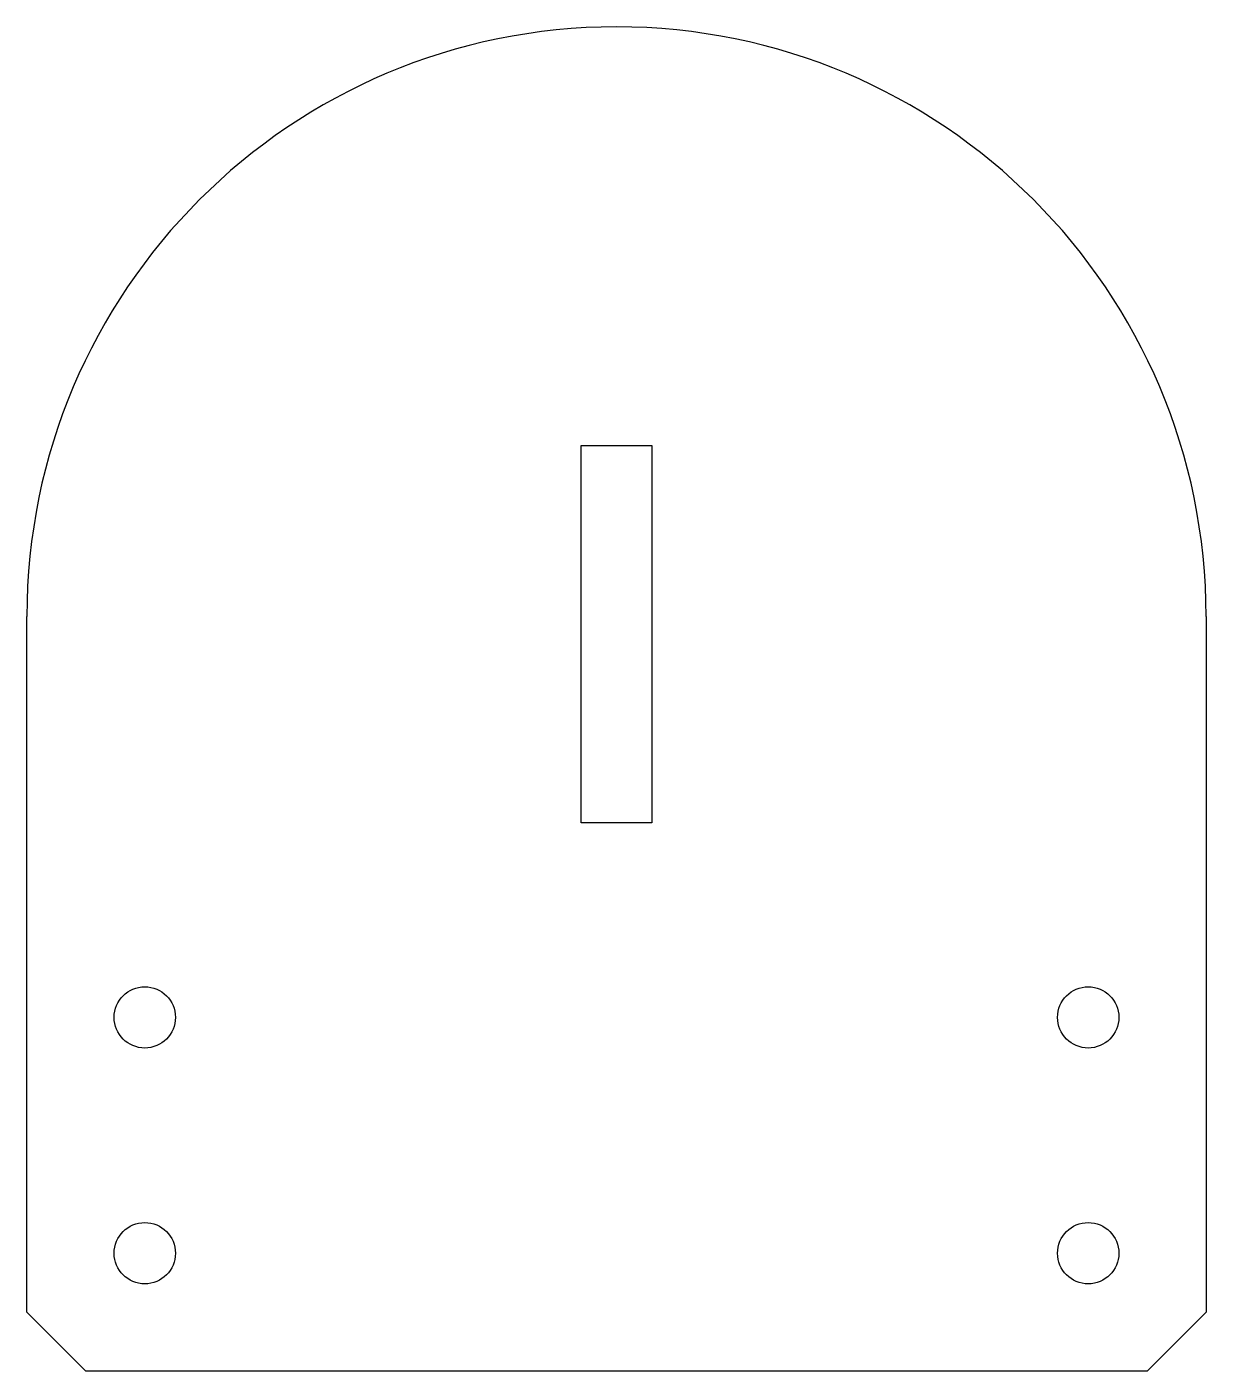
# Model space of a CAD drawing. Extents: x -50 to 50, y -30 to 84.
import ezdxf

# ---------------------------------------------------------------- set-up
doc = ezdxf.new("R2010")
doc.units = 0
doc.layers.add('Shape2DView018', color=7, linetype='CONTINUOUS')

msp = doc.modelspace()

# ---------------------------------------------------------------- linework, layer by layer
at = {"layer": 'Shape2DView018'}
for p, q in [((-3, 48.5), (3, 48.5)), ((-3, 16.5), (-3, 48.5)), ((3, 48.5), (3, 16.5)), ((-50, -25), (-50, 34)), ((50, 34), (50, -25)), ((3, 16.5), (-3, 16.5)), ((-45, -30), (-50, -25)), ((50, -25), (45, -30)), ((45, -30), (-45, -30))]:
    msp.add_line(p, q, dxfattribs=at)
for centre in [(-40, 0), (40, 0), (-40, -20), (40, -20)]:
    msp.add_circle(centre, 2.6, dxfattribs=at)
msp.add_arc((0, 34), 50, 0, 180, dxfattribs=at)

doc.saveas('drawing.dxf')
